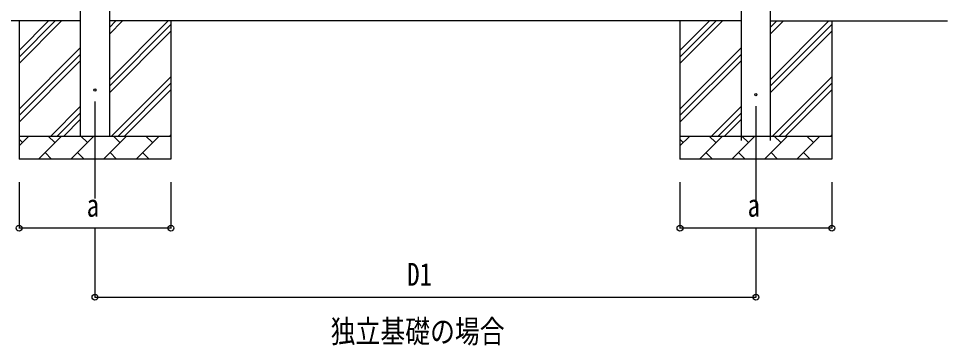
# Model space of a CAD drawing. Units: millimetres, scale not verified. Extents: x -12615 to 12615, y -8910 to 8910.
# Drawn here: x -10528 to -6491, y -4222 to -2802 of the extents above; entities that cross this region are included whole.
import ezdxf
from ezdxf.enums import TextEntityAlignment as Align

# ---------------------------------------------------------------- set-up
doc = ezdxf.new("R2010")
doc.units = ezdxf.units.MM
doc.header["$LTSCALE"] = 40
for name, color, linetype in [('0-2_USER1', 3, 'Continuous'), ('0-4_YKK_12', 2, 'Continuous'), ('0-5_YKK_13', 4, 'Continuous'), ('0-6_YKK_A1', 4, 'Continuous'), ('0-7_YKK_D', 6, 'Continuous')]:
    doc.layers.add(name, color=color, linetype=linetype)
doc.styles.add('ＭＳ ゴシック', font='')
doc.styles.get('ＭＳ ゴシック').set_extended_font_data('MS Gothic')

msp = doc.modelspace()

# ---------------------------------------------------------------- linework, layer by layer
at = {"layer": '0-4_YKK_12'}
for p, q in [((-10196.44, -3162), (-10196.44, -3583.56)), ((-7323.44, -3182), (-7323.44, -3620.94))]:
    msp.add_line(p, q, dxfattribs=at)
at = {"layer": '0-5_YKK_13'}
for centre in [(-10196.44, -3112), (-7323.44, -3132)]:
    msp.add_circle(centre, 4.5, dxfattribs=at)
at = {"layer": '0-6_YKK_A1'}
for p, q in [((-10258.94, -3312), (-10258.94, -512)), ((-10133.94, -512), (-10133.94, -3312)), ((-7385.94, -3332), (-7385.94, -512)), ((-7260.94, -512), (-7260.94, -3332)), ((-10258.94, -2812), (-11009.76, -2812)), ((-10526.44, -2812), (-10526.44, -3412)), ((-10526.44, -2997.05), (-10341.39, -2812)), ((-10526.44, -2968.77), (-10369.67, -2812)), ((-10526.44, -2940.48), (-10397.96, -2812)), ((-7385.94, -2812), (-10133.94, -2812)), ((-10133.94, -3067.1), (-9878.84, -2812)), ((-10133.94, -2869.11), (-10076.83, -2812)), ((-10133.94, -2840.82), (-10105.12, -2812)), ((-9866.44, -2812), (-9866.44, -3412)), ((-7653.44, -2812), (-7653.44, -3412)), ((-7653.44, -2997.05), (-7468.39, -2812)), ((-7653.44, -2968.77), (-7496.67, -2812)), ((-7653.44, -2940.48), (-7524.96, -2812)), ((-7260.94, -2812), (-6490.94, -2812)), ((-7260.94, -3067.1), (-7005.84, -2812)), ((-7260.94, -2869.11), (-7203.83, -2812)), ((-7260.94, -2840.82), (-7232.12, -2812)), ((-6993.44, -2812), (-6993.44, -3412)), ((-10133.94, -3095.38), (-9866.44, -2827.88)), ((-10133.94, -3123.67), (-9866.44, -2856.17)), ((-7260.94, -3095.38), (-6993.44, -2827.88)), ((-7260.94, -3123.67), (-6993.44, -2856.17)), ((-10526.44, -3195.04), (-10258.94, -2927.54)), ((-7653.44, -3195.04), (-7385.94, -2927.54)), ((-10526.44, -3223.32), (-10258.94, -2955.82)), ((-10526.44, -3251.61), (-10258.94, -2984.11)), ((-7653.44, -3223.32), (-7385.94, -2955.82)), ((-7653.44, -3251.61), (-7385.94, -2984.11)), ((-10124.28, -3312), (-9866.44, -3054.16)), ((-7251.28, -3312), (-6993.44, -3054.16)), ((-10096, -3312), (-9866.44, -3082.44)), ((-7223, -3312), (-6993.44, -3082.44)), ((-10067.71, -3312), (-9866.44, -3110.73)), ((-7194.71, -3312), (-6993.44, -3110.73)), ((-10388.84, -3312), (-10258.94, -3182.1)), ((-7515.84, -3312), (-7385.94, -3182.1)), ((-10360.56, -3312), (-10258.94, -3210.38)), ((-7487.56, -3312), (-7385.94, -3210.38)), ((-10332.27, -3312), (-10258.94, -3238.67)), ((-7459.27, -3312), (-7385.94, -3238.67)), ((-9869.72, -3312), (-9866.44, -3308.72)), ((-6996.72, -3312), (-6993.44, -3308.72)), ((-10526.44, -3312), (-9866.44, -3312)), ((-10526.44, -3354.89), (-10483.55, -3312)), ((-10512.1, -3340.55), (-10526.44, -3326.21)), ((-10442.13, -3412), (-10342.13, -3312)), ((-10370.68, -3340.55), (-10399.23, -3312)), ((-10300.7, -3412), (-10200.7, -3312)), ((-10229.26, -3340.55), (-10257.81, -3312)), ((-10159.28, -3412), (-10059.28, -3312)), ((-10087.84, -3340.55), (-10116.39, -3312)), ((-10017.86, -3412), (-9917.86, -3312)), ((-9946.42, -3340.55), (-9974.97, -3312)), ((-7653.44, -3312), (-6993.44, -3312)), ((-7653.44, -3354.89), (-7610.55, -3312)), ((-7639.1, -3340.55), (-7653.44, -3326.21)), ((-7569.13, -3412), (-7469.13, -3312)), ((-7497.68, -3340.55), (-7526.23, -3312)), ((-7427.7, -3412), (-7327.7, -3312)), ((-7356.26, -3340.55), (-7384.81, -3312)), ((-7286.28, -3412), (-7186.28, -3312)), ((-7214.84, -3340.55), (-7243.39, -3312)), ((-7144.86, -3412), (-7044.86, -3312)), ((-7073.42, -3340.55), (-7101.97, -3312)), ((-10413.57, -3383.45), (-10385.02, -3412)), ((-10272.15, -3383.45), (-10243.6, -3412)), ((-10130.73, -3383.45), (-10102.18, -3412)), ((-9989.31, -3383.45), (-9960.76, -3412)), ((-7540.57, -3383.45), (-7512.02, -3412)), ((-7399.15, -3383.45), (-7370.6, -3412)), ((-7257.73, -3383.45), (-7229.18, -3412)), ((-7116.31, -3383.45), (-7087.76, -3412)), ((-9866.44, -3412), (-10526.44, -3412)), ((-6993.44, -3412), (-7653.44, -3412))]:
    msp.add_line(p, q, dxfattribs=at)
at = {"layer": '0-7_YKK_D'}
for p, q in [((-10526.44, -3512), (-10526.44, -3713)), ((-9866.44, -3512), (-9866.44, -3713)), ((-7653.44, -3512), (-7653.44, -3713)), ((-6993.44, -3512), (-6993.44, -3713)), ((-9866.44, -3712), (-10526.44, -3712)), ((-10196.44, -3713), (-10196.44, -4013)), ((-6993.44, -3712), (-7653.44, -3712)), ((-7323.44, -3713), (-7323.44, -4013)), ((-10196.44, -4012), (-7323.44, -4012))]:
    msp.add_line(p, q, dxfattribs=at)
for centre in [(-10526.44, -3712), (-9866.44, -3712), (-7653.44, -3712), (-6993.44, -3712), (-10196.44, -4012), (-7323.44, -4012)]:
    msp.add_circle(centre, 12.75, dxfattribs=at)

# ---------------------------------------------------------------- texts
at = {"layer": '0-2_USER1', "style": 'ＭＳ ゴシック', "width": 0.8}
msp.add_text('独立基礎の場合', height=98.97, dxfattribs=at).set_placement((-9171.81, -4240.05), align=Align.BOTTOM_LEFT)
at = {"layer": '0-7_YKK_D', "style": 'ＭＳ ゴシック', "width": 0.8}
for s, p in [('a', (-10232.44, -3692)), ('a', (-7359.44, -3692)), ('D1', (-8839.14, -3992))]:
    msp.add_text(s, height=98.97, dxfattribs=at).set_placement(p, align=Align.BOTTOM_LEFT)

doc.saveas('drawing.dxf')
